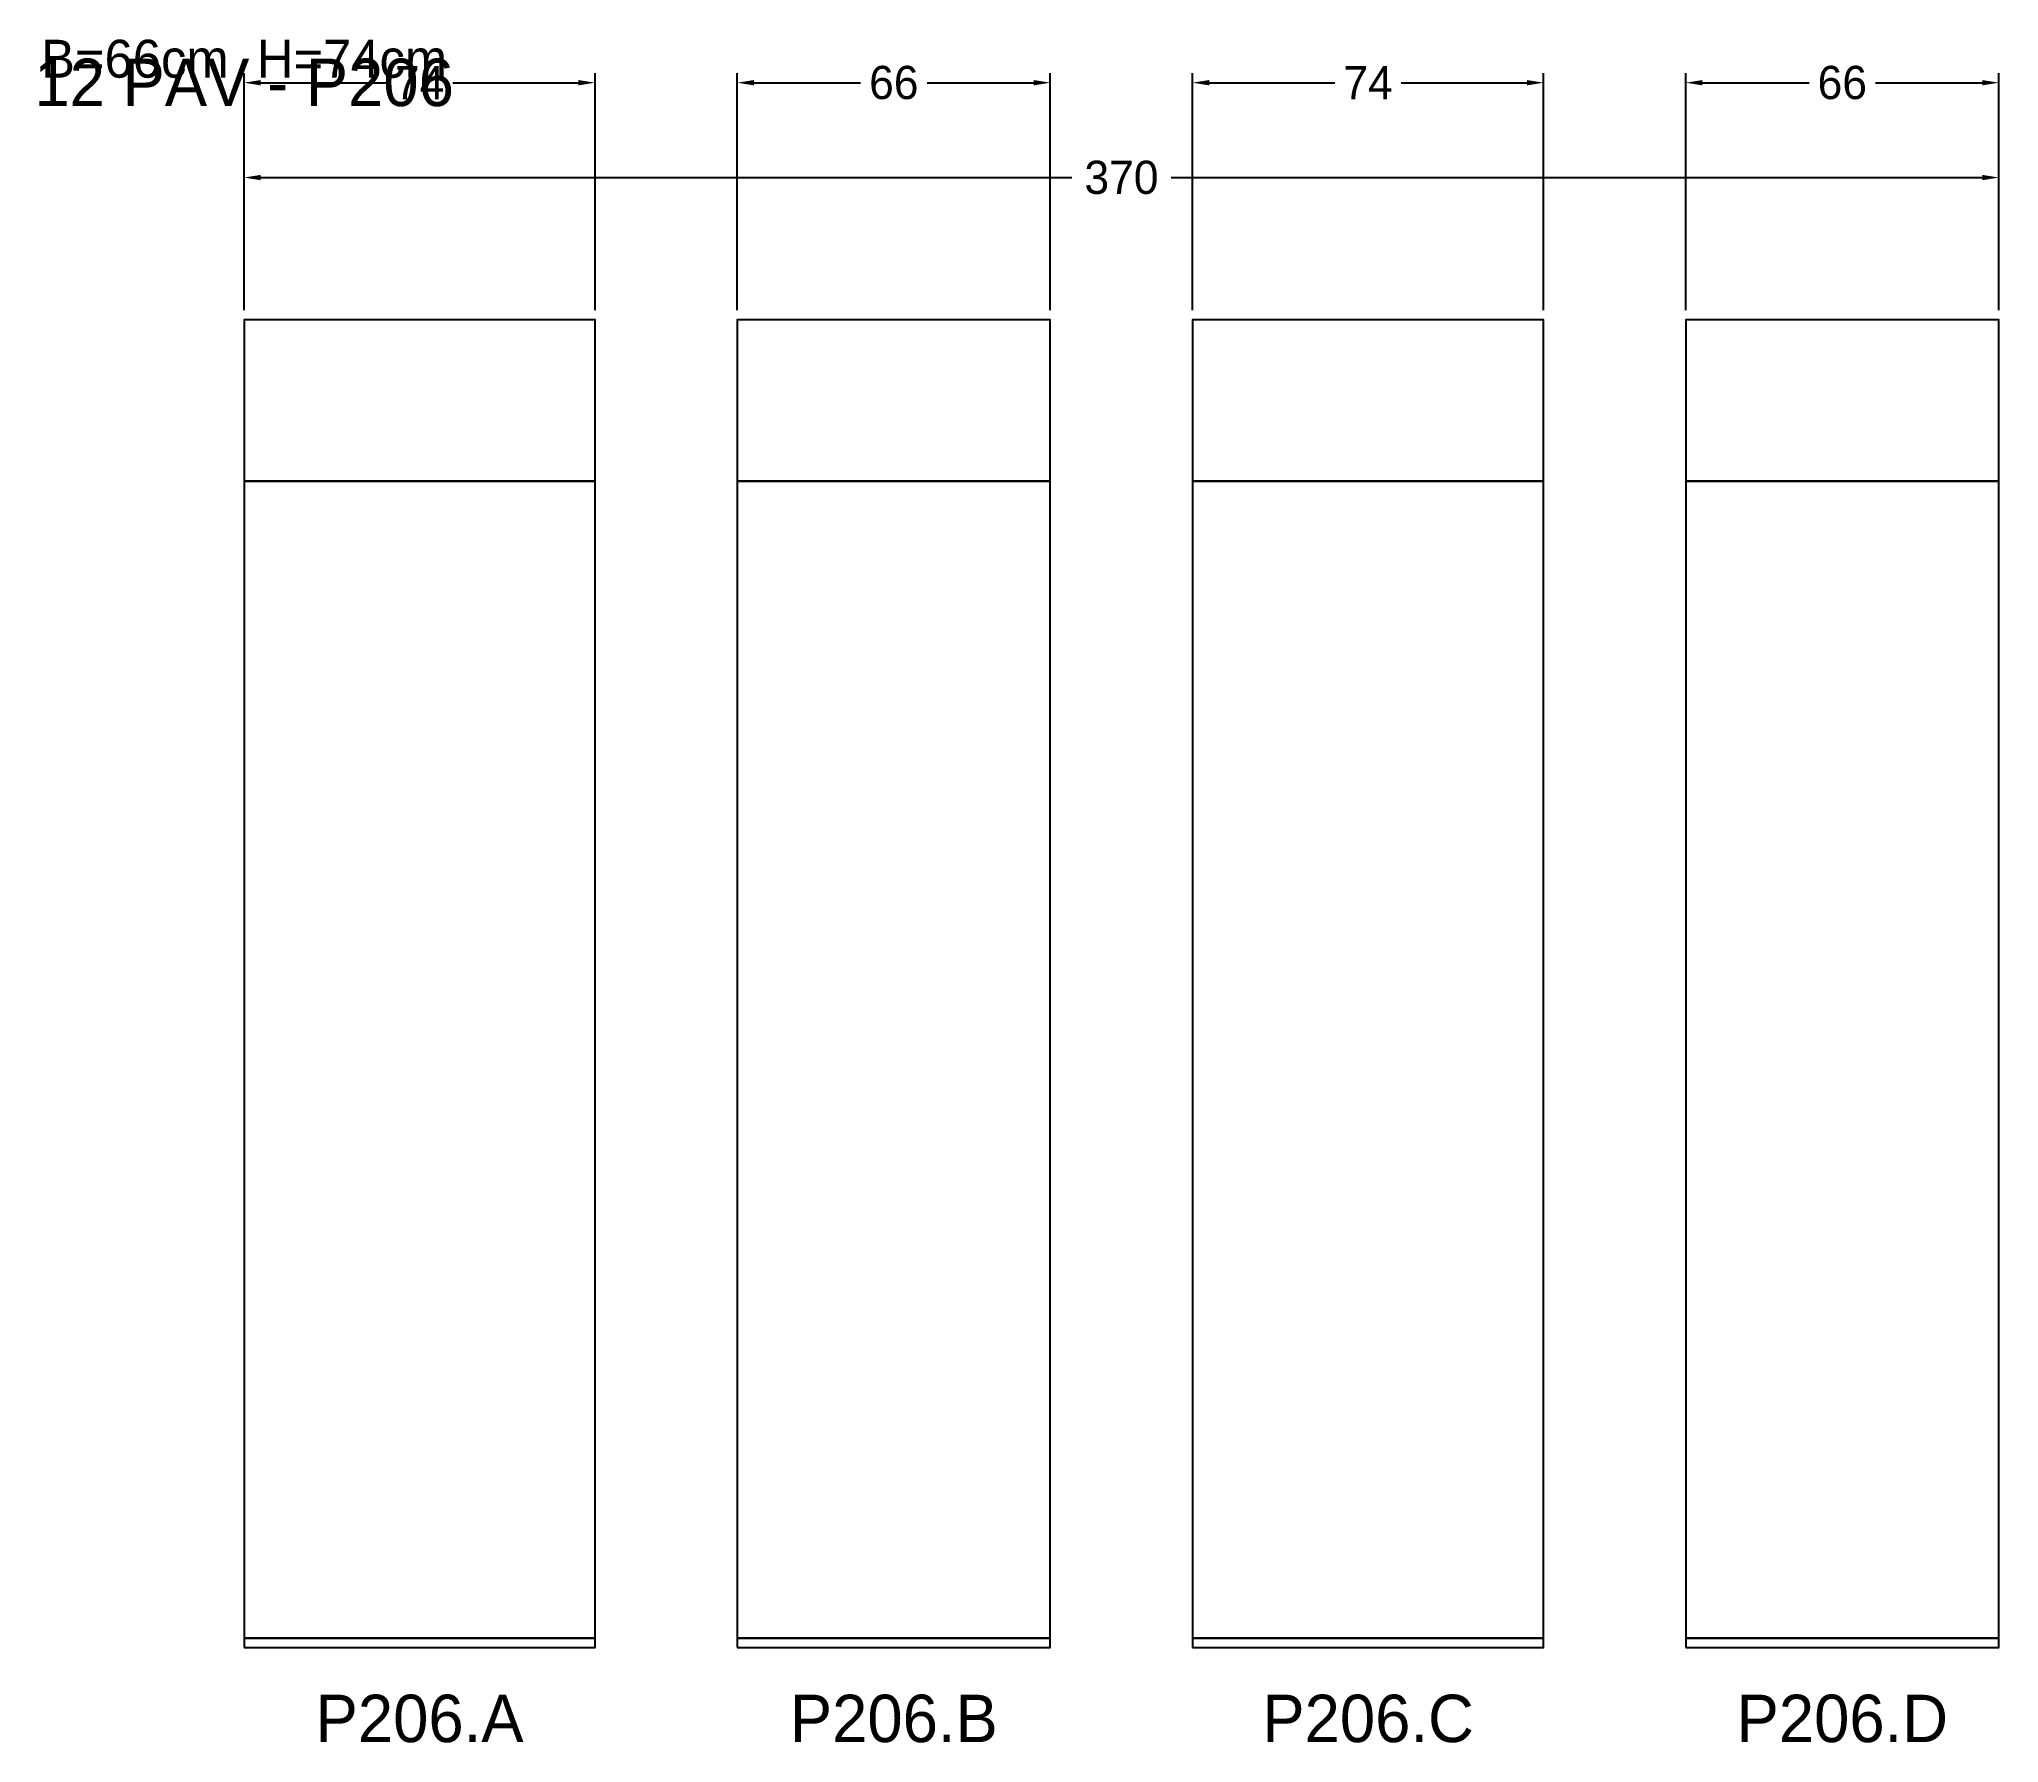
# Model space of a CAD drawing. Header units: metres. Extents: x -43 to 370, y -20 to 339.
import ezdxf

# ---------------------------------------------------------------- set-up
doc = ezdxf.new("R2010")
doc.units = ezdxf.units.M
for name, color, linetype in [('COTA', 3, 'Continuous'), ('Cota Secao (2x)', 3, 'Continuous'), ('NOMENCLATURA', 1, 'Continuous'), ('Paineis', 7, 'Continuous'), ('Texto Secao', 2, 'Continuous')]:
    doc.layers.add(name, color=color, linetype=linetype)
doc.dimstyles.new('COTA', dxfattribs={"dimtxt": 7, "dimasz": 3.5, "dimexe": 2, "dimexo": 2, "dimgap": 1.5, "dimtad": 1, "dimdec": 1, "dimcen": 2.5, "dimclrd": 3, "dimclre": 3, "dimclrt": 3, "dimazin": 3, "dimtfac": 1, "dimtmove": 0, "dimatfit": 3})

# ---------------------------------------------------------------- blocks, each defined once
blk = doc.blocks.new('_CLOSEDFILLED')
at = {"color": 0, "linetype": 'BYBLOCK'}
blk.add_solid([(-1, 0.16), (0, 0), (-1, -0.16)], dxfattribs=at)
blk = doc.blocks.new('*D1')
at = {"color": 3}
for p, q in [((0, 282), (0, 312)), ((3.5, 310), (174.5, 310)), ((195.5, 310), (366.5, 310)), ((370, 282), (370, 312))]:
    blk.add_line(p, q, dxfattribs=at)
at = {"layer": 'Defpoints'}
for p in [(0, 310), (0, 280), (370, 280)]:
    blk.add_point(p, dxfattribs=at)
at = {"layer": 'COTA', "color": 3, "xscale": 3.5, "yscale": 3.5, "rotation": 180}
blk.add_blockref('_CLOSEDFILLED', (0, 310), dxfattribs=at)
at = {"layer": 'COTA', "color": 3, "xscale": 3.5, "yscale": 3.5}
blk.add_blockref('_CLOSEDFILLED', (370, 310), dxfattribs=at)
at = {"layer": 'COTA', "color": 3, "insert": (185, 310), "char_height": 7, "attachment_point": 5}
blk.add_mtext('370', dxfattribs=at)
blk = doc.blocks.new('*D2')
at = {"color": 3}
for p, q in [((0, 282), (0, 332)), ((74, 282), (74, 332)), ((3.5, 330), (30, 330)), ((44, 330), (70.5, 330))]:
    blk.add_line(p, q, dxfattribs=at)
at = {"layer": 'Defpoints'}
for p in [(0, 330), (0, 280), (74, 280)]:
    blk.add_point(p, dxfattribs=at)
at = {"layer": 'COTA', "color": 3, "xscale": 3.5, "yscale": 3.5, "rotation": 180}
blk.add_blockref('_CLOSEDFILLED', (0, 330), dxfattribs=at)
at = {"layer": 'COTA', "color": 3, "xscale": 3.5, "yscale": 3.5}
blk.add_blockref('_CLOSEDFILLED', (74, 330), dxfattribs=at)
at = {"layer": 'COTA', "color": 3, "insert": (37, 330), "char_height": 7, "attachment_point": 5}
blk.add_mtext('74', dxfattribs=at)
blk = doc.blocks.new('*D3')
at = {"color": 3}
for p, q in [((104, 282), (104, 332)), ((170, 282), (170, 332)), ((107.5, 330), (130, 330)), ((144, 330), (166.5, 330))]:
    blk.add_line(p, q, dxfattribs=at)
at = {"layer": 'Defpoints'}
for p in [(104, 330), (104, 280), (170, 280)]:
    blk.add_point(p, dxfattribs=at)
at = {"layer": 'COTA', "color": 3, "xscale": 3.5, "yscale": 3.5, "rotation": 180}
blk.add_blockref('_CLOSEDFILLED', (104, 330), dxfattribs=at)
at = {"layer": 'COTA', "color": 3, "xscale": 3.5, "yscale": 3.5}
blk.add_blockref('_CLOSEDFILLED', (170, 330), dxfattribs=at)
at = {"layer": 'COTA', "color": 3, "insert": (137, 330), "char_height": 7, "attachment_point": 5}
blk.add_mtext('66', dxfattribs=at)
blk = doc.blocks.new('*D4')
at = {"color": 3}
for p, q in [((200, 282), (200, 332)), ((274, 282), (274, 332)), ((203.5, 330), (230, 330)), ((244, 330), (270.5, 330))]:
    blk.add_line(p, q, dxfattribs=at)
at = {"layer": 'Defpoints'}
for p in [(200, 330), (200, 280), (274, 280)]:
    blk.add_point(p, dxfattribs=at)
at = {"layer": 'COTA', "color": 3, "xscale": 3.5, "yscale": 3.5, "rotation": 180}
blk.add_blockref('_CLOSEDFILLED', (200, 330), dxfattribs=at)
at = {"layer": 'COTA', "color": 3, "xscale": 3.5, "yscale": 3.5}
blk.add_blockref('_CLOSEDFILLED', (274, 330), dxfattribs=at)
at = {"layer": 'COTA', "color": 3, "insert": (237, 330), "char_height": 7, "attachment_point": 5}
blk.add_mtext('74', dxfattribs=at)
blk = doc.blocks.new('*D5')
at = {"color": 3}
for p, q in [((304, 282), (304, 332)), ((370, 282), (370, 332)), ((307.5, 330), (330, 330)), ((344, 330), (366.5, 330))]:
    blk.add_line(p, q, dxfattribs=at)
at = {"layer": 'Defpoints'}
for p in [(304, 330), (304, 280), (370, 280)]:
    blk.add_point(p, dxfattribs=at)
at = {"layer": 'COTA', "color": 3, "xscale": 3.5, "yscale": 3.5, "rotation": 180}
blk.add_blockref('_CLOSEDFILLED', (304, 330), dxfattribs=at)
at = {"layer": 'COTA', "color": 3, "xscale": 3.5, "yscale": 3.5}
blk.add_blockref('_CLOSEDFILLED', (370, 330), dxfattribs=at)
at = {"layer": 'COTA', "color": 3, "insert": (337, 330), "char_height": 7, "attachment_point": 5}
blk.add_mtext('66', dxfattribs=at)

msp = doc.modelspace()

# ---------------------------------------------------------------- linework, layer by layer
at = {"layer": 'Paineis'}
for points in [[(0, 246), (74, 246), (74, 280), (0, 280)], [(104, 246), (170, 246), (170, 280), (104, 280)], [(200, 246), (274, 246), (274, 280), (200, 280)], [(304, 246), (370, 246), (370, 280), (304, 280)], [(0, 2), (74, 2), (74, 246), (0, 246)], [(104, 2), (170, 2), (170, 246), (104, 246)], [(200, 2), (274, 2), (274, 246), (200, 246)], [(304, 2), (370, 2), (370, 246), (304, 246)], [(0, 0), (74, 0), (74, 2), (0, 2)], [(104, 0), (170, 0), (170, 2), (104, 2)], [(200, 0), (274, 0), (274, 2), (200, 2)], [(304, 0), (370, 0), (370, 2), (304, 2)]]:
    msp.add_lwpolyline(points, close=True, dxfattribs=at)

# ---------------------------------------------------------------- texts
at = {"layer": 'Cota Secao (2x)', "insert": (0, 335), "char_height": 8, "width": 390, "attachment_point": 5}
msp.add_mtext('B=66cm  H=74cm', dxfattribs=at)
at = {"layer": 'NOMENCLATURA', "insert": (0, 330), "char_height": 10, "width": 300, "attachment_point": 5}
msp.add_mtext('12 PAV - P206', dxfattribs=at)
at = {"layer": 'Texto Secao', "char_height": 10, "attachment_point": 5}
for s, insert, width in [('P206.A', (37, -15), 94), ('P206.B', (137, -15), 86), ('P206.C', (237, -15), 94), ('P206.D', (337, -15), 86)]:
    msp.add_mtext(s, dxfattribs=dict(at, insert=insert, width=width))

# ---------------------------------------------------------------- dimensions: what is measured, and where the dimension line sits
at = {"layer": 'COTA'}
for base, p1, p2, picture, middle in [((0, 330), (0, 280), (74, 280), '*D2', (37, 330)), ((104, 330), (104, 280), (170, 280), '*D3', (137, 330)), ((200, 330), (200, 280), (274, 280), '*D4', (237, 330)), ((304, 330), (304, 280), (370, 280), '*D5', (337, 330)), ((0, 310), (0, 280), (370, 280), '*D1', (185, 310))]:
    dim = msp.add_linear_dim(base=base, p1=p1, p2=p2, dimstyle='COTA', dxfattribs=at)
    dim.commit()
    dim.dimension.update_dxf_attribs({"geometry": picture, "text_midpoint": middle})

doc.saveas('drawing.dxf')
